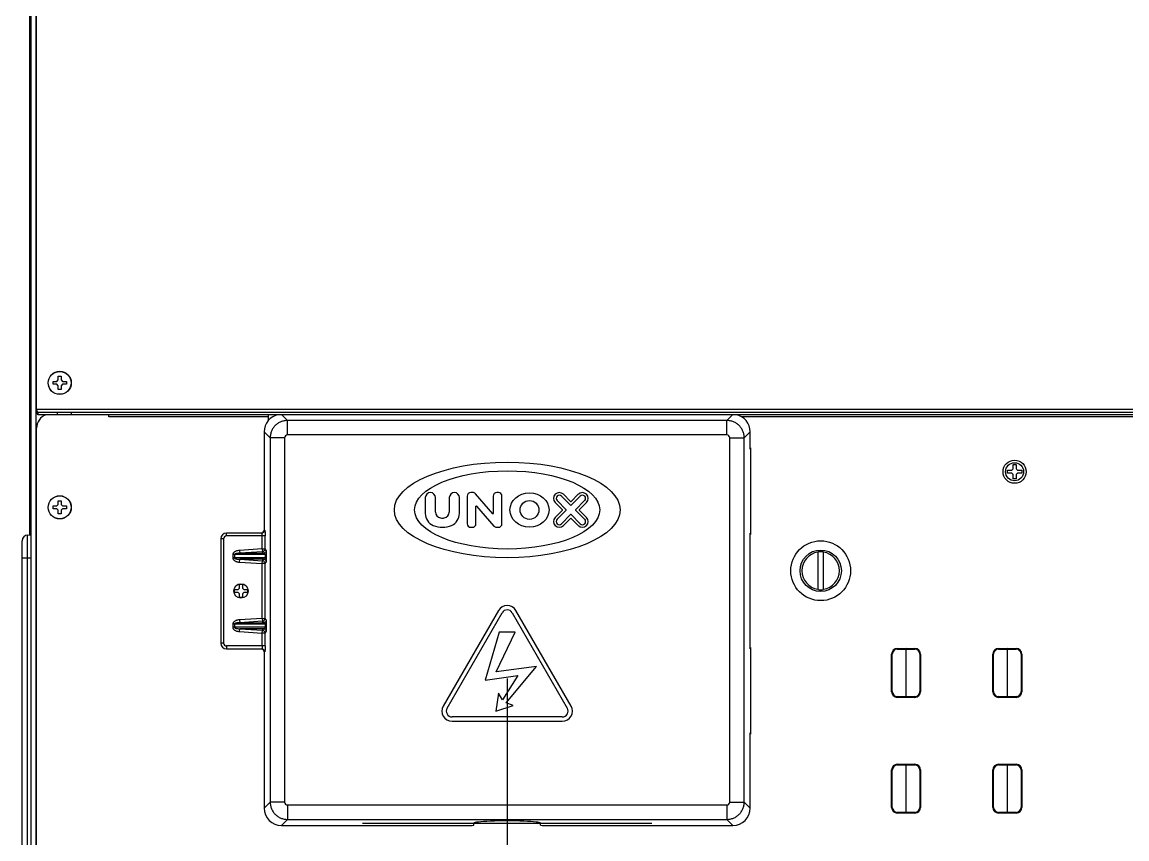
# Model space of a CAD drawing. Header units: millimetres. Extents: x -1538 to 3410, y -1646 to 2016.
# Drawn here: x 2508.9 to 2890.7, y -146.5 to 135.7 of the extents above; entities that cross this region are included whole.
import ezdxf

# ---------------------------------------------------------------- set-up
doc = ezdxf.new("R2010")
doc.units = ezdxf.units.MM
doc.header["$LTSCALE"] = 23.1
doc.layers.get('0').update_dxf_attribs({"linetype": 'CONTINUOUS'})

msp = doc.modelspace()

# ---------------------------------------------------------------- linework, layer by layer
at = {"linetype": 'Continuous'}
for p, q in [((2513.71, 574.36), (2513.71, -225.14)), ((2511.51, 562.07), (2511.51, -41.46)), ((2511.91, 565.09), (2511.91, -225.14)), ((2513.91, 1.86), (2513.91, 558.06)), ((2519.61, 10.56), (2519.61, 11.56)), ((2519.61, 11.56), (2520.91, 11.56)), ((2520.91, 11.56), (2521.41, 12.06)), ((2521.41, 12.06), (2521.41, 13.36)), ((2521.41, 13.36), (2522.41, 13.36)), ((2522.41, 13.36), (2522.41, 12.06)), ((2522.41, 12.06), (2522.91, 11.56)), ((2522.91, 11.56), (2524.21, 11.56)), ((2524.21, 11.56), (2524.21, 10.56)), ((2520.91, 10.56), (2519.61, 10.56)), ((2521.41, 10.06), (2520.91, 10.56)), ((2521.41, 8.76), (2521.41, 10.06)), ((2522.41, 8.76), (2521.41, 8.76)), ((2522.91, 10.56), (2522.41, 10.06)), ((2522.41, 10.06), (2522.41, 8.76)), ((2524.21, 10.56), (2522.91, 10.56)), ((3369.91, 1.86), (2513.91, 1.86)), ((2514.44, 0.06), (2514.44, 0.86)), ((3369.37, 0.86), (2514.44, 0.86)), ((3369.37, 0.06), (2514.44, 0.06)), ((2521.01, 0.86), (2521.01, 0.06)), ((2525.84, 0.86), (2525.84, 0.06)), ((2538.91, -0.64), (2538.91, 0.06)), ((2593.91, 0.06), (2593.91, -2.05)), ((2600.62, -1.92), (2598.64, 0.06)), ((2752.49, -1.92), (2754.47, 0.06)), ((2593.91, -0.64), (2538.91, -0.64)), ((2600.62, -6.91), (2600.62, -1.92)), ((2752.49, -1.92), (2600.62, -1.92)), ((2752.49, -6.91), (2752.49, -1.92)), ((3344.91, -0.64), (2757.54, -0.64)), ((2513.91, -194.14), (2513.91, -4.64)), ((2592.56, -5.83), (2592.56, -39.84)), ((2594.64, -7.91), (2592.56, -5.83)), ((2752.49, -6.91), (2600.62, -6.91)), ((2758.48, -7.91), (2760.56, -5.83)), ((2760.56, -11.84), (2760.56, -5.83)), ((2594.64, -7.91), (2594.64, -133.78)), ((2599.63, -7.91), (2594.64, -7.91)), ((2599.63, -7.91), (2599.63, -133.78)), ((2753.49, -133.78), (2753.49, -7.91)), ((2753.49, -7.91), (2758.48, -7.91)), ((2758.48, -133.78), (2758.48, -7.91)), ((2760.56, -11.34), (2760.66, -11.34)), ((2760.66, -11.34), (2760.66, -41.34)), ((2760.66, -11.84), (2760.56, -11.84)), ((2760.59, -11.84), (2760.59, -40.84)), ((2850.91, -19.14), (2851.41, -18.64)), ((2851.41, -17.14), (2852.41, -17.14)), ((2851.41, -18.64), (2851.41, -17.14)), ((2852.41, -17.14), (2852.41, -18.64)), ((2852.41, -18.64), (2852.91, -19.14)), ((2849.41, -19.14), (2850.91, -19.14)), ((2849.41, -20.14), (2849.41, -19.14)), ((2850.91, -20.14), (2849.41, -20.14)), ((2851.41, -20.64), (2850.91, -20.14)), ((2851.41, -22.14), (2851.41, -20.64)), ((2852.41, -22.14), (2851.41, -22.14)), ((2852.91, -20.14), (2852.41, -20.64)), ((2852.41, -20.64), (2852.41, -22.14)), ((2852.91, -19.14), (2854.41, -19.14)), ((2854.41, -20.14), (2852.91, -20.14)), ((2854.41, -19.14), (2854.41, -20.14)), ((2521.41, -30.94), (2521.41, -29.64)), ((2521.41, -29.64), (2522.41, -29.64)), ((2522.41, -29.64), (2522.41, -30.94)), ((2648.26, -28.59), (2648.26, -34.05)), ((2651.76, -33.61), (2651.76, -28.59)), ((2656.56, -28.59), (2656.56, -33.61)), ((2660.06, -34.05), (2660.06, -28.59)), ((2662.76, -28.04), (2662.76, -37.64)), ((2664.65, -26.84), (2663.96, -26.84)), ((2671.58, -34.19), (2665.56, -27.26)), ((2671.76, -28.04), (2671.76, -34.12)), ((2673.56, -26.84), (2672.96, -26.84)), ((2674.76, -37.64), (2674.76, -28.04)), ((2693.14, -30.26), (2695.66, -32.77)), ((2696.93, -32.77), (2693.78, -29.62)), ((2695.33, -28.07), (2698.49, -31.22)), ((2698.49, -29.94), (2695.97, -27.43)), ((2701.14, -27.43), (2698.63, -29.94)), ((2698.63, -31.22), (2701.78, -28.07)), ((2703.33, -29.62), (2700.18, -32.77)), ((2701.46, -32.77), (2703.97, -30.26)), ((2519.61, -32.44), (2519.61, -31.44)), ((2519.61, -31.44), (2520.91, -31.44)), ((2520.91, -32.44), (2519.61, -32.44)), ((2520.91, -31.44), (2521.41, -30.94)), ((2521.41, -32.94), (2520.91, -32.44)), ((2521.41, -34.24), (2521.41, -32.94)), ((2522.41, -34.24), (2521.41, -34.24)), ((2522.41, -30.94), (2522.91, -31.44)), ((2522.91, -32.44), (2522.41, -32.94)), ((2522.41, -32.94), (2522.41, -34.24)), ((2522.91, -31.44), (2524.21, -31.44)), ((2524.21, -32.44), (2522.91, -32.44)), ((2524.21, -31.44), (2524.21, -32.44)), ((2665.76, -37.64), (2665.76, -31.57)), ((2665.93, -31.5), (2671.96, -38.43)), ((2695.66, -32.91), (2693.14, -35.43)), ((2693.78, -36.07), (2696.93, -32.91)), ((2700.18, -32.91), (2703.33, -36.07)), ((2703.97, -35.43), (2701.46, -32.91)), ((2698.49, -34.47), (2695.33, -37.62)), ((2695.97, -38.26), (2698.49, -35.74)), ((2701.78, -37.62), (2698.63, -34.47)), ((2698.63, -35.74), (2701.14, -38.26)), ((2510.8, -41.5), (2511.91, -41.44)), ((2510.8, -196.39), (2510.8, -41.5)), ((2579.56, -41.84), (2579.56, -40.84)), ((2591.76, -40.84), (2579.56, -40.84)), ((2592.89, -41.84), (2579.56, -41.84)), ((2591.9, -46.32), (2591.9, -41.84)), ((2592.76, -39.84), (2592.56, -39.84)), ((2592.89, -46.32), (2592.89, -41.84)), ((2663.96, -38.84), (2664.56, -38.84)), ((2672.86, -38.84), (2673.56, -38.84)), ((2760.56, -80.84), (2760.56, -40.84)), ((2760.66, -40.84), (2760.56, -40.84)), ((2760.66, -41.34), (2760.56, -41.34)), ((2508.91, -194.39), (2508.91, -43.5)), ((2577.56, -42.84), (2577.56, -78.84)), ((2578.56, -42.84), (2577.56, -42.84)), ((2578.56, -42.84), (2578.56, -78.84)), ((2508.91, -49.44), (2511.91, -49.44)), ((2581.74, -48.29), (2581.74, -49.39)), ((2593.41, -48.29), (2581.74, -48.29)), ((2593.41, -49.39), (2581.74, -49.39)), ((2582.31, -48.29), (2582.31, -49.39)), ((2591.9, -46.32), (2584.08, -46.8)), ((2584.08, -46.8), (2584.14, -47.8)), ((2591.96, -47.32), (2584.14, -47.8)), ((2584.14, -47.8), (2592.35, -47.8)), ((2591.9, -46.32), (2591.96, -47.32)), ((2591.9, -46.32), (2592.89, -46.32)), ((2592.35, -47.8), (2591.96, -47.32)), ((2593.29, -46.8), (2592.89, -46.32)), ((2592.98, -49.39), (2592.98, -48.29)), ((2593.41, -49.39), (2593.41, -48.29)), ((2783.91, -47.34), (2783.91, -60.35)), ((2785.91, -60.35), (2785.91, -47.34)), ((2584.08, -50.89), (2584.14, -49.89)), ((2584.08, -50.89), (2591.9, -51.36)), ((2592.35, -49.89), (2584.14, -49.89)), ((2584.14, -49.89), (2591.96, -50.37)), ((2591.9, -51.36), (2591.96, -50.37)), ((2591.9, -70.32), (2591.9, -51.36)), ((2592.89, -51.36), (2591.9, -51.36)), ((2591.96, -50.37), (2592.35, -49.89)), ((2592.89, -51.36), (2593.29, -50.89)), ((2592.89, -70.32), (2592.89, -51.36)), ((2582.26, -61.34), (2582.26, -60.34)), ((2582.26, -60.34), (2583.56, -60.34)), ((2583.56, -60.34), (2584.06, -59.84)), ((2584.06, -59.84), (2584.06, -58.54)), ((2584.06, -58.54), (2585.06, -58.54)), ((2585.06, -58.54), (2585.06, -59.84)), ((2585.06, -59.84), (2585.56, -60.34)), ((2585.56, -60.34), (2586.86, -60.34)), ((2586.86, -60.34), (2586.86, -61.34)), ((2583.56, -61.34), (2582.26, -61.34)), ((2584.06, -61.84), (2583.56, -61.34)), ((2584.06, -63.14), (2584.06, -61.84)), ((2585.06, -63.14), (2584.06, -63.14)), ((2585.56, -61.34), (2585.06, -61.84)), ((2585.06, -61.84), (2585.06, -63.14)), ((2586.86, -61.34), (2585.56, -61.34)), ((2673.53, -67.59), (2654.47, -100.59)), ((2655.77, -101.34), (2674.82, -68.34)), ((2678.29, -68.34), (2697.34, -101.34)), ((2698.64, -100.59), (2679.59, -67.59)), ((2581.74, -72.29), (2581.74, -73.39)), ((2593.41, -72.29), (2581.74, -72.29)), ((2582.31, -72.29), (2582.31, -73.39)), ((2591.9, -70.32), (2584.08, -70.8)), ((2584.08, -70.8), (2584.14, -71.8)), ((2591.96, -71.32), (2584.14, -71.8)), ((2584.14, -71.8), (2592.35, -71.8)), ((2591.9, -70.32), (2591.96, -71.32)), ((2591.9, -70.32), (2592.89, -70.32)), ((2592.35, -71.8), (2591.96, -71.32)), ((2593.29, -70.8), (2592.89, -70.32)), ((2592.98, -73.39), (2592.98, -72.29)), ((2593.41, -73.39), (2593.41, -72.29)), ((2593.41, -73.39), (2581.74, -73.39)), ((2584.08, -74.89), (2584.14, -73.89)), ((2584.08, -74.89), (2591.9, -75.36)), ((2584.14, -73.89), (2591.96, -74.37)), ((2592.35, -73.89), (2584.14, -73.89)), ((2591.9, -75.36), (2591.96, -74.37)), ((2591.9, -79.84), (2591.9, -75.36)), ((2592.89, -75.36), (2591.9, -75.36)), ((2591.96, -74.37), (2592.35, -73.89)), ((2592.89, -75.36), (2593.29, -74.89)), ((2592.89, -79.84), (2592.89, -75.36)), ((2673.81, -75.04), (2668.89, -91.7)), ((2672.7, -88.78), (2679.31, -75.04)), ((2679.31, -75.04), (2673.81, -75.04)), ((2578.56, -78.84), (2577.56, -78.84)), ((2579.56, -79.84), (2579.56, -80.84)), ((2592.89, -79.84), (2579.56, -79.84)), ((2579.56, -80.84), (2591.76, -80.84)), ((2592.56, -81.84), (2592.56, -135.86)), ((2592.56, -81.84), (2592.76, -81.84)), ((2760.56, -80.34), (2760.66, -80.34)), ((2760.66, -80.84), (2760.56, -80.84)), ((2760.59, -80.84), (2760.59, -109.84)), ((2760.66, -80.34), (2760.66, -110.34)), ((2809.41, -82.7), (2809.41, -82.64)), ((2809.41, -82.7), (2809.65, -82.7)), ((2809.41, -95.59), (2809.41, -82.7)), ((2809.65, -95.59), (2809.65, -82.7)), ((2811.37, -80.7), (2814.41, -80.64)), ((2811.37, -80.95), (2814.41, -80.89)), ((2814.41, -80.64), (2817.44, -80.7)), ((2814.41, -80.89), (2814.41, -80.64)), ((2814.41, -80.89), (2817.44, -80.95)), ((2814.41, -97.39), (2814.41, -80.89)), ((2819.41, -82.7), (2819.16, -82.7)), ((2819.16, -82.7), (2819.16, -95.59)), ((2819.41, -82.64), (2819.41, -82.7)), ((2819.41, -82.7), (2819.41, -95.59)), ((2844.41, -82.7), (2844.41, -82.64)), ((2844.41, -82.7), (2844.65, -82.7)), ((2844.41, -95.59), (2844.41, -82.7)), ((2844.65, -95.59), (2844.65, -82.7)), ((2846.37, -80.7), (2849.41, -80.64)), ((2846.37, -80.95), (2849.41, -80.89)), ((2849.41, -80.64), (2852.44, -80.7)), ((2849.41, -80.89), (2849.41, -80.64)), ((2849.41, -80.89), (2852.44, -80.95)), ((2849.41, -97.39), (2849.41, -80.89)), ((2854.41, -82.7), (2854.16, -82.7)), ((2854.16, -82.7), (2854.16, -95.59)), ((2854.41, -82.64), (2854.41, -82.7)), ((2854.41, -82.7), (2854.41, -95.59)), ((2686.74, -86.9), (2672.7, -88.78)), ((2676.2, -99.45), (2686.74, -86.9)), ((2668.89, -91.7), (2680.24, -90.07)), ((2680.24, -90.07), (2674.89, -98.41)), ((2673.54, -96.13), (2672.63, -102.38)), ((2674.89, -98.41), (2673.54, -96.13)), ((2809.41, -95.59), (2809.65, -95.59)), ((2809.41, -95.64), (2809.41, -95.59)), ((2814.41, -97.39), (2811.37, -97.34)), ((2814.41, -97.64), (2811.37, -97.59)), ((2817.44, -97.34), (2814.41, -97.39)), ((2814.41, -97.39), (2814.41, -97.64)), ((2817.44, -97.59), (2814.41, -97.64)), ((2819.41, -95.59), (2819.16, -95.59)), ((2819.41, -95.59), (2819.41, -95.64)), ((2844.41, -95.59), (2844.65, -95.59)), ((2844.41, -95.64), (2844.41, -95.59)), ((2849.41, -97.39), (2846.37, -97.34)), ((2849.41, -97.64), (2846.37, -97.59)), ((2852.44, -97.34), (2849.41, -97.39)), ((2849.41, -97.39), (2849.41, -97.64)), ((2852.44, -97.59), (2849.41, -97.64)), ((2854.41, -95.59), (2854.16, -95.59)), ((2854.41, -95.59), (2854.41, -95.64)), ((2672.63, -102.38), (2678.65, -100.46)), ((2678.65, -100.46), (2676.2, -99.45)), ((2695.61, -104.34), (2657.5, -104.34)), ((2657.5, -105.84), (2695.61, -105.84)), ((2760.66, -109.84), (2760.56, -109.84)), ((2760.56, -135.86), (2760.56, -109.84)), ((2760.66, -110.34), (2760.56, -110.34)), ((2811.37, -120.7), (2814.41, -120.64)), ((2811.37, -120.95), (2814.41, -120.89)), ((2814.41, -120.64), (2817.44, -120.7)), ((2814.41, -120.89), (2814.41, -120.64)), ((2814.41, -120.89), (2817.44, -120.95)), ((2814.41, -137.39), (2814.41, -120.89)), ((2846.37, -120.7), (2849.41, -120.64)), ((2846.37, -120.95), (2849.41, -120.89)), ((2849.41, -120.64), (2852.44, -120.7)), ((2849.41, -120.89), (2849.41, -120.64)), ((2849.41, -120.89), (2852.44, -120.95)), ((2849.41, -137.39), (2849.41, -120.89)), ((2809.41, -122.7), (2809.41, -122.64)), ((2809.41, -122.7), (2809.65, -122.7)), ((2809.41, -135.59), (2809.41, -122.7)), ((2809.65, -135.59), (2809.65, -122.7)), ((2819.41, -122.7), (2819.16, -122.7)), ((2819.16, -122.7), (2819.16, -135.59)), ((2819.41, -122.64), (2819.41, -122.7)), ((2819.41, -122.7), (2819.41, -135.59)), ((2844.41, -122.7), (2844.41, -122.64)), ((2844.41, -122.7), (2844.65, -122.7)), ((2844.41, -135.59), (2844.41, -122.7)), ((2844.65, -135.59), (2844.65, -122.7)), ((2854.41, -122.7), (2854.16, -122.7)), ((2854.16, -122.7), (2854.16, -135.59)), ((2854.41, -122.64), (2854.41, -122.7)), ((2854.41, -122.7), (2854.41, -135.59)), ((2594.64, -133.78), (2592.56, -135.86)), ((2599.63, -133.78), (2594.64, -133.78)), ((2600.62, -134.77), (2600.62, -139.76)), ((2600.62, -134.77), (2752.49, -134.77)), ((2752.49, -134.77), (2752.49, -139.76)), ((2753.49, -133.78), (2758.48, -133.78)), ((2758.48, -133.78), (2760.56, -135.86)), ((2809.41, -135.59), (2809.65, -135.59)), ((2809.41, -135.64), (2809.41, -135.59)), ((2814.41, -137.39), (2811.37, -137.34)), ((2817.44, -137.34), (2814.41, -137.39)), ((2814.41, -137.39), (2814.41, -137.64)), ((2819.41, -135.59), (2819.16, -135.59)), ((2819.41, -135.59), (2819.41, -135.64)), ((2844.41, -135.59), (2844.65, -135.59)), ((2844.41, -135.64), (2844.41, -135.59)), ((2849.41, -137.39), (2846.37, -137.34)), ((2852.44, -137.34), (2849.41, -137.39)), ((2849.41, -137.39), (2849.41, -137.64)), ((2854.41, -135.59), (2854.16, -135.59)), ((2854.41, -135.59), (2854.41, -135.64)), ((2600.62, -139.76), (2598.54, -141.84)), ((2600.62, -139.76), (2752.49, -139.76)), ((2665.06, -141.71), (2665.06, -141.05)), ((2688.06, -141.71), (2688.06, -141.05)), ((2752.49, -139.76), (2754.57, -141.84)), ((2814.41, -137.64), (2811.37, -137.59)), ((2817.44, -137.59), (2814.41, -137.64)), ((2849.41, -137.64), (2846.37, -137.59)), ((2852.44, -137.59), (2849.41, -137.64)), ((2598.54, -141.84), (2663.06, -141.84)), ((2690.06, -141.84), (2754.57, -141.84))]:
    msp.add_line(p, q, dxfattribs=at)
at = {"color": 1}
for p, q in [((2676.56, -91.05), (2676.56, -191.05)), ((2626.56, -141.05), (2726.56, -141.05))]:
    msp.add_line(p, q, dxfattribs=at)
at = {"linetype": 'Continuous'}
for centre, radius in [((2521.91, 11.06), 4), ((2521.91, 11.06), 3.95), ((2851.91, -19.64), 4), ((2851.91, -19.64), 3.13), ((2521.91, -31.94), 4), ((2521.91, -31.94), 3.95), ((2684.26, -32.84), 3.25), ((2784.91, -53.84), 10.33), ((2784.91, -53.84), 7.15), ((2584.56, -60.84), 2.5)]:
    msp.add_circle(centre, radius, dxfattribs=at)
for centre, radius, start, end in [((2518.91, -4.64), 5, 109.9415, 180), ((2600.62, -7.91), 0.997, 89.9506, 180.0494), ((2752.49, -7.91), 0.997, 359.9506, 90.0494), ((2650.01, -28.59), 1.75, 0, 180), ((2658.31, -28.59), 1.75, 0, 180), ((2663.96, -28.04), 1.2, 90, 180), ((2664.65, -28.04), 1.2, 41, 90), ((2672.96, -28.04), 1.2, 90, 180), ((2673.56, -28.04), 1.2, 0, 90), ((2694.56, -28.84), 2, 45, 225), ((2694.56, -28.84), 1.1, 45, 225), ((2698.56, -29.87), 0.1, 225, 315), ((2702.56, -28.84), 2, 315, 135), ((2702.56, -28.84), 1.1, 315, 135), ((2652.76, -34.05), 4.5, 180, 246.4218), ((2653.76, -33.61), 2, 180, 262.3377), ((2654.56, -33.61), 2, 277.6623, 0), ((2655.56, -34.05), 4.5, 293.5782, 0), ((2665.86, -31.57), 0.1, 41, 180), ((2671.66, -34.12), 0.1, 221, 0), ((2695.59, -32.84), 0.1, 315, 45), ((2696.86, -32.84), 0.1, 315, 45), ((2698.56, -31.15), 0.1, 225, 315), ((2700.25, -32.84), 0.1, 135, 225), ((2701.53, -32.84), 0.1, 135, 225), ((2654.16, -30.84), 8, 246.4218, 293.5782), ((2654.16, -30.64), 5, 262.3377, 277.6623), ((2663.96, -37.64), 1.2, 180, 270), ((2664.56, -37.64), 1.2, 270, 0), ((2673.56, -37.64), 1.2, 270, 0), ((2694.56, -36.84), 2, 135, 315), ((2694.56, -36.84), 1.1, 135, 315), ((2698.56, -34.54), 0.1, 45, 135), ((2698.56, -35.81), 0.1, 45, 135), ((2702.56, -36.84), 2, 225, 45), ((2702.56, -36.84), 1.1, 225, 45), ((2510.91, -43.5), 2, 93, 180), ((2579.56, -42.84), 2, 90, 180), ((2579.56, -42.84), 1, 90, 180), ((2672.86, -37.64), 1.2, 221, 270), ((2784.91, -53.84), 6.5, 98.8499, 261.1501), ((2784.91, -53.84), 6.58, 81.2603, 98.7397), ((2784.91, -53.84), 6.5, 278.8499, 81.1501), ((2784.91, -53.84), 6.58, 261.2603, 278.7397), ((2676.56, -69.34), 3.5, 30, 150), ((2676.56, -69.34), 2, 30, 150), ((2579.56, -78.84), 2, 180, 270), ((2579.56, -78.84), 1, 180, 270), ((2811.41, -82.7), 2, 91, 180), ((2811.4, -82.7), 1.75, 91, 180), ((2817.41, -82.7), 2, 0, 89), ((2817.41, -82.7), 1.75, 0, 89), ((2846.41, -82.7), 2, 91, 180), ((2846.4, -82.7), 1.75, 91, 180), ((2852.41, -82.7), 2, 0, 89), ((2852.41, -82.7), 1.75, 0, 89), ((2811.41, -95.59), 2, 180, 269), ((2811.4, -95.59), 1.75, 180, 269), ((2817.41, -95.59), 2, 271, 0), ((2817.41, -95.59), 1.75, 271, 360), ((2846.41, -95.59), 2, 180, 269), ((2846.4, -95.59), 1.75, 180, 269), ((2852.41, -95.59), 2, 271, 0), ((2852.41, -95.59), 1.75, 271, 360), ((2657.5, -102.34), 3.5, 150, 270), ((2657.5, -102.34), 2, 150, 270), ((2695.61, -102.34), 3.5, 270, 30), ((2695.61, -102.34), 2, 270, 30), ((2811.41, -122.7), 2, 91, 180), ((2811.4, -122.7), 1.75, 91, 180), ((2817.41, -122.7), 2, 0, 89), ((2817.41, -122.7), 1.75, 0, 89), ((2846.41, -122.7), 2, 91, 180), ((2846.4, -122.7), 1.75, 91, 180), ((2852.41, -122.7), 2, 0, 89), ((2852.41, -122.7), 1.75, 0, 89), ((2600.62, -133.78), 0.997, 179.9506, 270.0494), ((2752.49, -133.78), 0.997, 269.9506, 0.0494), ((2811.41, -135.59), 2, 180, 269), ((2811.4, -135.59), 1.75, 180, 269), ((2817.41, -135.59), 2, 271, 0), ((2817.41, -135.59), 1.75, 271, 360), ((2846.41, -135.59), 2, 180, 269), ((2846.4, -135.59), 1.75, 180, 269), ((2852.41, -135.59), 2, 271, 0), ((2852.41, -135.59), 1.75, 271, 360)]:
    msp.add_arc(centre, radius, start, end, dxfattribs=at)
for centre, major_axis, ratio, start_param, end_param in [((2598.57, -5.86), (4.26, -4.26), 0.995331, 2.531141, 3.924651), ((2754.54, -5.86), (4.26, 4.26), 0.995331, -0.783058, 0.610447), ((2591.55, -39.84), (-1, 0), 0.997657, 7.853982, 9.424778), ((2591.55, -81.84), (1, 0), 0.997657, 6.283185, 7.853982), ((2598.57, -135.83), (4.26, 4.26), 0.995331, 2.358535, 3.924651), ((2754.54, -135.83), (4.26, -4.26), 0.995331, -0.783058, 0.783058), ((2676.56, -141.05), (11.5, 0), 0.068571, 0, 3.141593), ((2663.06, -141.71), (2, 0), 0.068571, -1.570796, 0), ((2690.06, -141.71), (2, 0), 0.068571, -3.141593, -1.570796)]:
    msp.add_ellipse(centre, major_axis=major_axis, ratio=ratio, start_param=start_param, end_param=end_param, dxfattribs=at)
for centre, major_axis, ratio in [((2676.56, -32.84), (39, 0), 0.423077), ((2676.56, -32.84), (32, 0), 0.421875), ((2684.26, -32.84), (6.75, 0), 0.874074)]:
    msp.add_ellipse(centre, major_axis=major_axis, ratio=ratio, dxfattribs=at)
for points, knots in [([(2514.44, 0.86), (2514.42, 0.86), (2514.38, 0.87), (2514.34, 0.9), (2514.29, 0.95), (2514.23, 1.03), (2514.17, 1.16), (2514.1, 1.31), (2514.04, 1.48), (2513.97, 1.66), (2513.93, 1.79), (2513.91, 1.86)], [0, 0, 0, 0, 0.059571, 0.094716, 0.134948, 0.232516, 0.353267, 0.494898, 0.653393, 0.82367, 1, 1, 1, 1]), ([(2514.44, 0.06), (2514.43, 0.06), (2514.4, 0.06), (2514.37, 0.09), (2514.34, 0.14), (2514.31, 0.2), (2514.27, 0.27), (2514.23, 0.4), (2514.17, 0.6), (2514.1, 0.87), (2514.04, 1.18), (2513.97, 1.51), (2513.93, 1.74), (2513.91, 1.86)], [0, 0, 0, 0, 0.018078, 0.040208, 0.068657, 0.104342, 0.147515, 0.198094, 0.320193, 0.466963, 0.633303, 0.813189, 1, 1, 1, 1]), ([(2600.62, -1.92), (2600.23, -1.93), (2599.45, -2.01), (2598.32, -2.35), (2597.28, -2.91), (2596.37, -3.66), (2595.62, -4.57), (2595.06, -5.61), (2594.72, -6.74), (2594.64, -7.52), (2594.64, -7.91)], [0, 0, 0, 0, 0.124911, 0.249893, 0.374932, 0.5, 0.625068, 0.750107, 0.875089, 1, 1, 1, 1]), ([(2758.48, -7.91), (2758.47, -7.52), (2758.39, -6.74), (2758.05, -5.61), (2757.49, -4.57), (2756.74, -3.66), (2755.83, -2.91), (2754.79, -2.35), (2753.66, -2.01), (2752.88, -1.93), (2752.49, -1.92)], [0, 0, 0, 0, 0.124911, 0.249893, 0.374932, 0.5, 0.625068, 0.750107, 0.875089, 1, 1, 1, 1]), ([(2592.76, -39.84), (2592.76, -39.97), (2592.71, -40.24), (2592.48, -40.57), (2592.15, -40.79), (2591.89, -40.84), (2591.76, -40.84)], [0, 0, 0, 0, 0.250269, 0.500383, 0.750272, 1, 1, 1, 1]), ([(2591.9, -41.84), (2591.9, -41.72), (2591.89, -41.48), (2591.87, -41.2), (2591.84, -41.03), (2591.83, -40.96), (2591.81, -40.92), (2591.8, -40.89), (2591.79, -40.86), (2591.77, -40.84), (2591.76, -40.84)], [0, 0, 0, 0, 0.374733, 0.692488, 0.814985, 0.865173, 0.907494, 0.941772, 0.968082, 1, 1, 1, 1]), ([(2592.76, -39.84), (2592.76, -39.84), (2592.77, -39.85), (2592.78, -39.87), (2592.79, -39.89), (2592.8, -39.94), (2592.82, -40.03), (2592.84, -40.2), (2592.86, -40.45), (2592.87, -40.75), (2592.89, -41.09), (2592.89, -41.46), (2592.89, -41.71), (2592.89, -41.84)], [0, 0, 0, 0, 0.008189, 0.014994, 0.023927, 0.048403, 0.081735, 0.174021, 0.297711, 0.448244, 0.619943, 0.806239, 1, 1, 1, 1]), ([(2584.08, -46.8), (2583.83, -46.82), (2583.45, -46.87), (2582.97, -47.01), (2582.62, -47.16), (2582.3, -47.35), (2582.01, -47.6), (2581.83, -47.87), (2581.76, -48.1), (2581.74, -48.23), (2581.74, -48.29)], [0, 0, 0, 0, 0.250015, 0.375136, 0.500237, 0.625294, 0.75025, 0.874974, 0.937496, 1, 1, 1, 1]), ([(2581.74, -49.39), (2581.74, -49.46), (2581.76, -49.58), (2581.83, -49.82), (2582.01, -50.09), (2582.3, -50.33), (2582.62, -50.53), (2582.97, -50.67), (2583.45, -50.82), (2583.83, -50.87), (2584.08, -50.89)], [0, 0, 0, 0, 0.062505, 0.125026, 0.249752, 0.374709, 0.499766, 0.624866, 0.749987, 1, 1, 1, 1]), ([(2584.14, -47.8), (2583.98, -47.8), (2583.65, -47.82), (2583.25, -47.87), (2582.97, -47.92), (2582.81, -47.97), (2582.69, -48), (2582.58, -48.05), (2582.43, -48.11), (2582.31, -48.21), (2582.31, -48.29)], [0, 0, 0, 0, 0.249294, 0.498796, 0.623772, 0.686367, 0.749072, 0.811953, 0.875151, 1, 1, 1, 1]), ([(2582.31, -49.39), (2582.31, -49.48), (2582.43, -49.57), (2582.58, -49.64), (2582.69, -49.69), (2582.81, -49.72), (2582.97, -49.76), (2583.25, -49.82), (2583.65, -49.87), (2583.98, -49.89), (2584.14, -49.89)], [0, 0, 0, 0, 0.124851, 0.188049, 0.25093, 0.313635, 0.37623, 0.501206, 0.750706, 1, 1, 1, 1]), ([(2592.89, -46.32), (2592.89, -46.45), (2592.84, -46.7), (2592.64, -47.02), (2592.33, -47.24), (2592.08, -47.31), (2591.96, -47.32)], [0, 0, 0, 0, 0.249661, 0.49977, 0.750012, 1, 1, 1, 1]), ([(2593.29, -46.8), (2593.29, -46.93), (2593.24, -47.18), (2593.03, -47.5), (2592.72, -47.72), (2592.48, -47.79), (2592.35, -47.8)], [0, 0, 0, 0, 0.249661, 0.49977, 0.750011, 1, 1, 1, 1]), ([(2592.98, -48.29), (2592.98, -48.24), (2592.96, -48.14), (2592.89, -48.03), (2592.8, -47.95), (2592.69, -47.88), (2592.54, -47.82), (2592.41, -47.8), (2592.35, -47.8)], [0, 0, 0, 0, 0.179595, 0.32625, 0.45357, 0.570821, 0.789882, 1, 1, 1, 1]), ([(2592.35, -49.89), (2592.41, -49.89), (2592.54, -49.87), (2592.69, -49.81), (2592.8, -49.73), (2592.89, -49.65), (2592.96, -49.54), (2592.98, -49.45), (2592.98, -49.39)], [0, 0, 0, 0, 0.210118, 0.429179, 0.54643, 0.67375, 0.820405, 1, 1, 1, 1]), ([(2593.41, -48.29), (2593.41, -48.19), (2593.4, -47.99), (2593.4, -47.71), (2593.39, -47.46), (2593.37, -47.24), (2593.35, -47.07), (2593.33, -46.95), (2593.32, -46.87), (2593.3, -46.82), (2593.29, -46.81), (2593.29, -46.8)], [0, 0, 0, 0, 0.20541, 0.397385, 0.566566, 0.708487, 0.82202, 0.907628, 0.966383, 0.986173, 1, 1, 1, 1]), ([(2593.29, -50.89), (2593.29, -50.88), (2593.3, -50.87), (2593.32, -50.82), (2593.33, -50.74), (2593.35, -50.61), (2593.37, -50.44), (2593.39, -50.23), (2593.4, -49.98), (2593.4, -49.7), (2593.41, -49.5), (2593.41, -49.39)], [0, 0, 0, 0, 0.013827, 0.033617, 0.092372, 0.17798, 0.291513, 0.433434, 0.602615, 0.79459, 1, 1, 1, 1]), ([(2592.89, -51.36), (2592.89, -51.24), (2592.84, -50.99), (2592.64, -50.67), (2592.33, -50.44), (2592.08, -50.38), (2591.96, -50.37)], [0, 0, 0, 0, 0.249661, 0.49977, 0.750012, 1, 1, 1, 1]), ([(2593.29, -50.89), (2593.29, -50.76), (2593.24, -50.51), (2593.03, -50.19), (2592.72, -49.96), (2592.48, -49.9), (2592.35, -49.89)], [0, 0, 0, 0, 0.249661, 0.49977, 0.750011, 1, 1, 1, 1]), ([(2584.08, -70.8), (2583.83, -70.82), (2583.45, -70.87), (2582.97, -71.01), (2582.62, -71.16), (2582.3, -71.35), (2582.01, -71.6), (2581.83, -71.87), (2581.76, -72.1), (2581.74, -72.23), (2581.74, -72.29)], [0, 0, 0, 0, 0.250015, 0.375136, 0.500237, 0.625294, 0.75025, 0.874974, 0.937496, 1, 1, 1, 1]), ([(2584.14, -71.8), (2583.98, -71.8), (2583.65, -71.82), (2583.25, -71.87), (2582.97, -71.92), (2582.81, -71.97), (2582.69, -72), (2582.58, -72.05), (2582.43, -72.11), (2582.31, -72.21), (2582.31, -72.29)], [0, 0, 0, 0, 0.249294, 0.498796, 0.623772, 0.686367, 0.749072, 0.811953, 0.875151, 1, 1, 1, 1]), ([(2592.89, -70.32), (2592.89, -70.45), (2592.84, -70.7), (2592.64, -71.02), (2592.33, -71.24), (2592.08, -71.31), (2591.96, -71.32)], [0, 0, 0, 0, 0.249661, 0.49977, 0.750011, 1, 1, 1, 1]), ([(2593.29, -70.8), (2593.29, -70.93), (2593.24, -71.18), (2593.03, -71.5), (2592.72, -71.72), (2592.48, -71.79), (2592.35, -71.8)], [0, 0, 0, 0, 0.249661, 0.49977, 0.750011, 1, 1, 1, 1]), ([(2592.98, -72.29), (2592.98, -72.24), (2592.96, -72.14), (2592.89, -72.03), (2592.8, -71.95), (2592.69, -71.88), (2592.54, -71.82), (2592.41, -71.8), (2592.35, -71.8)], [0, 0, 0, 0, 0.179595, 0.32625, 0.45357, 0.570821, 0.789882, 1, 1, 1, 1]), ([(2593.41, -72.29), (2593.41, -72.19), (2593.4, -71.99), (2593.4, -71.71), (2593.39, -71.46), (2593.37, -71.24), (2593.35, -71.07), (2593.33, -70.95), (2593.32, -70.87), (2593.3, -70.82), (2593.29, -70.81), (2593.29, -70.8)], [0, 0, 0, 0, 0.20541, 0.397385, 0.566566, 0.708487, 0.82202, 0.907628, 0.966383, 0.986173, 1, 1, 1, 1]), ([(2581.74, -73.39), (2581.74, -73.46), (2581.76, -73.58), (2581.83, -73.82), (2582.01, -74.09), (2582.3, -74.33), (2582.62, -74.53), (2582.97, -74.67), (2583.45, -74.82), (2583.83, -74.87), (2584.08, -74.89)], [0, 0, 0, 0, 0.062505, 0.125026, 0.249752, 0.374709, 0.499766, 0.624866, 0.749987, 1, 1, 1, 1]), ([(2582.31, -73.39), (2582.31, -73.48), (2582.43, -73.57), (2582.58, -73.64), (2582.69, -73.69), (2582.81, -73.72), (2582.97, -73.76), (2583.25, -73.82), (2583.65, -73.87), (2583.98, -73.89), (2584.14, -73.89)], [0, 0, 0, 0, 0.124851, 0.188049, 0.25093, 0.313635, 0.37623, 0.501206, 0.750706, 1, 1, 1, 1]), ([(2592.89, -75.36), (2592.89, -75.24), (2592.84, -74.99), (2592.64, -74.67), (2592.33, -74.44), (2592.08, -74.38), (2591.96, -74.37)], [0, 0, 0, 0, 0.249661, 0.49977, 0.750011, 1, 1, 1, 1]), ([(2592.35, -73.89), (2592.41, -73.89), (2592.54, -73.87), (2592.69, -73.81), (2592.8, -73.73), (2592.89, -73.65), (2592.96, -73.54), (2592.98, -73.45), (2592.98, -73.39)], [0, 0, 0, 0, 0.210118, 0.429179, 0.54643, 0.67375, 0.820405, 1, 1, 1, 1]), ([(2593.29, -74.89), (2593.29, -74.76), (2593.24, -74.51), (2593.03, -74.19), (2592.72, -73.96), (2592.48, -73.9), (2592.35, -73.89)], [0, 0, 0, 0, 0.249661, 0.49977, 0.750011, 1, 1, 1, 1]), ([(2593.29, -74.89), (2593.29, -74.88), (2593.3, -74.87), (2593.32, -74.82), (2593.33, -74.74), (2593.35, -74.61), (2593.37, -74.44), (2593.39, -74.23), (2593.4, -73.98), (2593.4, -73.7), (2593.41, -73.5), (2593.41, -73.39)], [0, 0, 0, 0, 0.013827, 0.033617, 0.092372, 0.17798, 0.291513, 0.433434, 0.602615, 0.79459, 1, 1, 1, 1]), ([(2591.9, -79.84), (2591.9, -79.97), (2591.89, -80.21), (2591.87, -80.49), (2591.84, -80.65), (2591.83, -80.72), (2591.81, -80.77), (2591.8, -80.8), (2591.79, -80.83), (2591.77, -80.84), (2591.76, -80.84)], [0, 0, 0, 0, 0.374733, 0.692488, 0.814985, 0.865173, 0.907494, 0.941772, 0.968082, 1, 1, 1, 1]), ([(2592.89, -79.84), (2592.89, -79.97), (2592.89, -80.23), (2592.89, -80.6), (2592.87, -80.94), (2592.86, -81.24), (2592.84, -81.49), (2592.82, -81.65), (2592.8, -81.75), (2592.79, -81.8), (2592.78, -81.82), (2592.77, -81.83), (2592.76, -81.84), (2592.76, -81.84)], [0, 0, 0, 0, 0.193761, 0.380057, 0.551756, 0.702289, 0.825979, 0.918265, 0.951597, 0.976073, 0.985006, 0.991811, 1, 1, 1, 1]), ([(2592.76, -81.84), (2592.76, -81.71), (2592.71, -81.45), (2592.48, -81.12), (2592.15, -80.9), (2591.89, -80.84), (2591.76, -80.84)], [0, 0, 0, 0, 0.250269, 0.500383, 0.750272, 1, 1, 1, 1]), ([(2811.37, -80.7), (2811.37, -80.7), (2811.37, -80.7), (2811.37, -80.7), (2811.37, -80.71), (2811.37, -80.72), (2811.37, -80.73), (2811.37, -80.74), (2811.37, -80.77), (2811.37, -80.81), (2811.37, -80.85), (2811.37, -80.9), (2811.37, -80.93), (2811.37, -80.95)], [0, 0, 0, 0, 0.005124, 0.019617, 0.043482, 0.076569, 0.118536, 0.16896, 0.293301, 0.444714, 0.617473, 0.805173, 1, 1, 1, 1]), ([(2817.44, -80.7), (2817.44, -80.7), (2817.44, -80.7), (2817.44, -80.7), (2817.44, -80.71), (2817.44, -80.72), (2817.44, -80.73), (2817.44, -80.74), (2817.44, -80.77), (2817.44, -80.81), (2817.44, -80.85), (2817.44, -80.9), (2817.44, -80.93), (2817.44, -80.95)], [0, 0, 0, 0, 0.005124, 0.019617, 0.043482, 0.076569, 0.118536, 0.16896, 0.293301, 0.444714, 0.617473, 0.805173, 1, 1, 1, 1]), ([(2846.37, -80.7), (2846.37, -80.7), (2846.37, -80.7), (2846.37, -80.7), (2846.37, -80.71), (2846.37, -80.72), (2846.37, -80.73), (2846.37, -80.74), (2846.37, -80.77), (2846.37, -80.81), (2846.37, -80.85), (2846.37, -80.9), (2846.37, -80.93), (2846.37, -80.95)], [0, 0, 0, 0, 0.005124, 0.019617, 0.043482, 0.076569, 0.118536, 0.16896, 0.293301, 0.444714, 0.617473, 0.805173, 1, 1, 1, 1]), ([(2852.44, -80.7), (2852.44, -80.7), (2852.44, -80.7), (2852.44, -80.7), (2852.44, -80.71), (2852.44, -80.72), (2852.44, -80.73), (2852.44, -80.74), (2852.44, -80.77), (2852.44, -80.81), (2852.44, -80.85), (2852.44, -80.9), (2852.44, -80.93), (2852.44, -80.95)], [0, 0, 0, 0, 0.005124, 0.019617, 0.043482, 0.076569, 0.118536, 0.16896, 0.293301, 0.444714, 0.617473, 0.805173, 1, 1, 1, 1]), ([(2811.37, -97.59), (2811.37, -97.59), (2811.37, -97.59), (2811.37, -97.59), (2811.37, -97.58), (2811.37, -97.57), (2811.37, -97.56), (2811.37, -97.54), (2811.37, -97.51), (2811.37, -97.48), (2811.37, -97.43), (2811.37, -97.39), (2811.37, -97.36), (2811.37, -97.34)], [0, 0, 0, 0, 0.005124, 0.019617, 0.043482, 0.076569, 0.118536, 0.16896, 0.293301, 0.444714, 0.617473, 0.805173, 1, 1, 1, 1]), ([(2817.44, -97.59), (2817.44, -97.59), (2817.44, -97.59), (2817.44, -97.59), (2817.44, -97.58), (2817.44, -97.57), (2817.44, -97.56), (2817.44, -97.54), (2817.44, -97.51), (2817.44, -97.48), (2817.44, -97.43), (2817.44, -97.39), (2817.44, -97.36), (2817.44, -97.34)], [0, 0, 0, 0, 0.005124, 0.019617, 0.043482, 0.076569, 0.118536, 0.16896, 0.293301, 0.444714, 0.617473, 0.805173, 1, 1, 1, 1]), ([(2846.37, -97.59), (2846.37, -97.59), (2846.37, -97.59), (2846.37, -97.59), (2846.37, -97.58), (2846.37, -97.57), (2846.37, -97.56), (2846.37, -97.54), (2846.37, -97.51), (2846.37, -97.48), (2846.37, -97.43), (2846.37, -97.39), (2846.37, -97.36), (2846.37, -97.34)], [0, 0, 0, 0, 0.005124, 0.019617, 0.043482, 0.076569, 0.118536, 0.16896, 0.293301, 0.444714, 0.617473, 0.805173, 1, 1, 1, 1]), ([(2852.44, -97.59), (2852.44, -97.59), (2852.44, -97.59), (2852.44, -97.59), (2852.44, -97.58), (2852.44, -97.57), (2852.44, -97.56), (2852.44, -97.54), (2852.44, -97.51), (2852.44, -97.48), (2852.44, -97.43), (2852.44, -97.39), (2852.44, -97.36), (2852.44, -97.34)], [0, 0, 0, 0, 0.005124, 0.019617, 0.043482, 0.076569, 0.118536, 0.16896, 0.293301, 0.444714, 0.617473, 0.805173, 1, 1, 1, 1]), ([(2811.37, -120.7), (2811.37, -120.7), (2811.37, -120.7), (2811.37, -120.7), (2811.37, -120.71), (2811.37, -120.72), (2811.37, -120.73), (2811.37, -120.74), (2811.37, -120.77), (2811.37, -120.81), (2811.37, -120.85), (2811.37, -120.9), (2811.37, -120.93), (2811.37, -120.95)], [0, 0, 0, 0, 0.005124, 0.019617, 0.043482, 0.076569, 0.118536, 0.16896, 0.293301, 0.444714, 0.617473, 0.805173, 1, 1, 1, 1]), ([(2817.44, -120.7), (2817.44, -120.7), (2817.44, -120.7), (2817.44, -120.7), (2817.44, -120.71), (2817.44, -120.72), (2817.44, -120.73), (2817.44, -120.74), (2817.44, -120.77), (2817.44, -120.81), (2817.44, -120.85), (2817.44, -120.9), (2817.44, -120.93), (2817.44, -120.95)], [0, 0, 0, 0, 0.005124, 0.019617, 0.043482, 0.076569, 0.118536, 0.16896, 0.293301, 0.444714, 0.617473, 0.805173, 1, 1, 1, 1]), ([(2846.37, -120.7), (2846.37, -120.7), (2846.37, -120.7), (2846.37, -120.7), (2846.37, -120.71), (2846.37, -120.72), (2846.37, -120.73), (2846.37, -120.74), (2846.37, -120.77), (2846.37, -120.81), (2846.37, -120.85), (2846.37, -120.9), (2846.37, -120.93), (2846.37, -120.95)], [0, 0, 0, 0, 0.005124, 0.019617, 0.043482, 0.076569, 0.118536, 0.16896, 0.293301, 0.444714, 0.617473, 0.805173, 1, 1, 1, 1]), ([(2852.44, -120.7), (2852.44, -120.7), (2852.44, -120.7), (2852.44, -120.7), (2852.44, -120.71), (2852.44, -120.72), (2852.44, -120.73), (2852.44, -120.74), (2852.44, -120.77), (2852.44, -120.81), (2852.44, -120.85), (2852.44, -120.9), (2852.44, -120.93), (2852.44, -120.95)], [0, 0, 0, 0, 0.005124, 0.019617, 0.043482, 0.076569, 0.118536, 0.16896, 0.293301, 0.444714, 0.617473, 0.805173, 1, 1, 1, 1]), ([(2594.64, -133.78), (2594.64, -134.17), (2594.72, -134.95), (2595.06, -136.08), (2595.62, -137.12), (2596.37, -138.03), (2597.28, -138.78), (2598.32, -139.34), (2599.45, -139.68), (2600.23, -139.76), (2600.62, -139.76)], [0, 0, 0, 0, 0.124911, 0.249893, 0.374932, 0.5, 0.625068, 0.750107, 0.875089, 1, 1, 1, 1]), ([(2752.49, -139.76), (2752.88, -139.76), (2753.66, -139.68), (2754.79, -139.34), (2755.83, -138.78), (2756.74, -138.03), (2757.49, -137.12), (2758.05, -136.08), (2758.39, -134.95), (2758.47, -134.17), (2758.48, -133.78)], [0, 0, 0, 0, 0.124911, 0.249893, 0.374932, 0.5, 0.625068, 0.750107, 0.875089, 1, 1, 1, 1]), ([(2811.37, -137.59), (2811.37, -137.59), (2811.37, -137.59), (2811.37, -137.59), (2811.37, -137.58), (2811.37, -137.57), (2811.37, -137.56), (2811.37, -137.54), (2811.37, -137.51), (2811.37, -137.48), (2811.37, -137.43), (2811.37, -137.39), (2811.37, -137.36), (2811.37, -137.34)], [0, 0, 0, 0, 0.005124, 0.019617, 0.043482, 0.076569, 0.118536, 0.16896, 0.293301, 0.444714, 0.617473, 0.805173, 1, 1, 1, 1]), ([(2817.44, -137.59), (2817.44, -137.59), (2817.44, -137.59), (2817.44, -137.59), (2817.44, -137.58), (2817.44, -137.57), (2817.44, -137.56), (2817.44, -137.54), (2817.44, -137.51), (2817.44, -137.48), (2817.44, -137.43), (2817.44, -137.39), (2817.44, -137.36), (2817.44, -137.34)], [0, 0, 0, 0, 0.005124, 0.019617, 0.043482, 0.076569, 0.118536, 0.16896, 0.293301, 0.444714, 0.617473, 0.805173, 1, 1, 1, 1]), ([(2846.37, -137.59), (2846.37, -137.59), (2846.37, -137.59), (2846.37, -137.59), (2846.37, -137.58), (2846.37, -137.57), (2846.37, -137.56), (2846.37, -137.54), (2846.37, -137.51), (2846.37, -137.48), (2846.37, -137.43), (2846.37, -137.39), (2846.37, -137.36), (2846.37, -137.34)], [0, 0, 0, 0, 0.005124, 0.019617, 0.043482, 0.076569, 0.118536, 0.16896, 0.293301, 0.444714, 0.617473, 0.805173, 1, 1, 1, 1]), ([(2852.44, -137.59), (2852.44, -137.59), (2852.44, -137.59), (2852.44, -137.59), (2852.44, -137.58), (2852.44, -137.57), (2852.44, -137.56), (2852.44, -137.54), (2852.44, -137.51), (2852.44, -137.48), (2852.44, -137.43), (2852.44, -137.39), (2852.44, -137.36), (2852.44, -137.34)], [0, 0, 0, 0, 0.005124, 0.019617, 0.043482, 0.076569, 0.118536, 0.16896, 0.293301, 0.444714, 0.617473, 0.805173, 1, 1, 1, 1])]:
    msp.add_open_spline(points, degree=3, knots=knots, dxfattribs=at)

doc.saveas('drawing.dxf')
